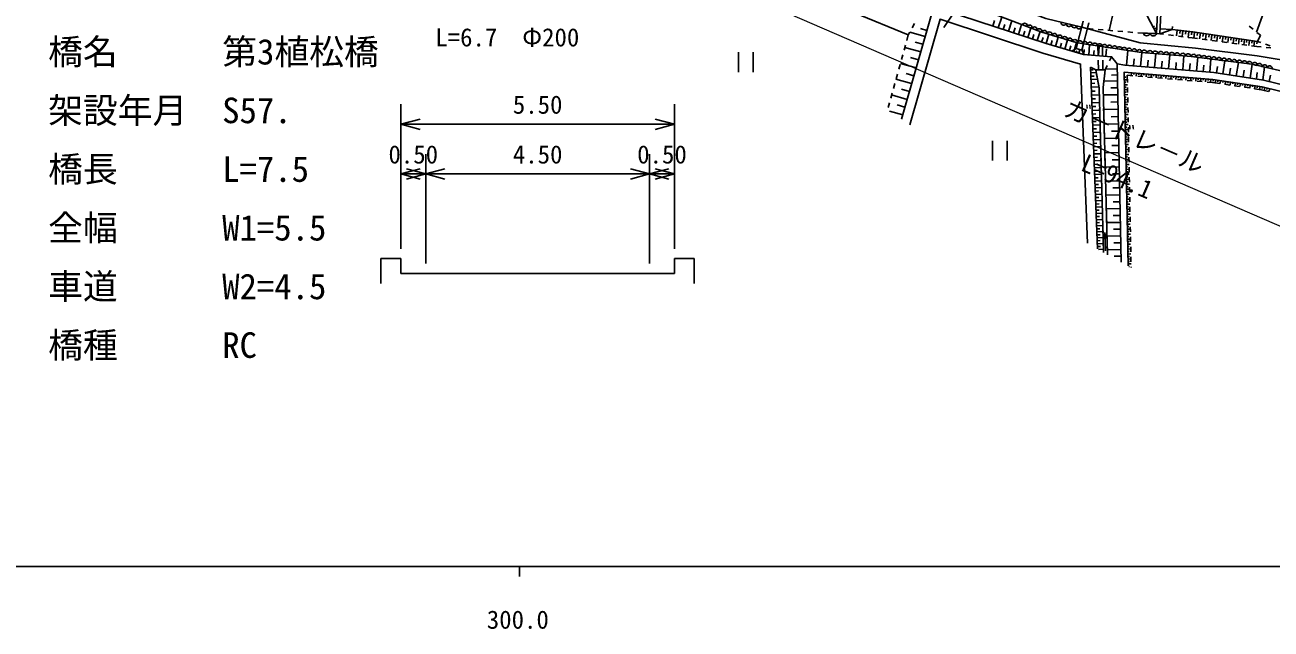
# Model space of a CAD drawing. Units: millimetres, scale not verified, with parts at other scales. Extents: x 40000 to 680000, y 20000 to 380000.
# Drawn here: x 318299 to 443559, y 198715 to 259369 of the extents above; entities that cross this region are included whole.
import ezdxf
from ezdxf.enums import TextEntityAlignment as Align

# ---------------------------------------------------------------- set-up
doc = ezdxf.new("R2010")
doc.units = ezdxf.units.MM
doc.header["$LTSCALE"] = 1000
for name, color, linetype, lineweight in [('S-BGD', 7, 'Continuous', 25), ('S-STR-HTXT', 7, 'Continuous', 13), ('S-TTL-BAND', 7, 'Continuous', 25)]:
    doc.layers.add(name, color=color, linetype=linetype, lineweight=lineweight)
doc.styles.add('@ＭＳ ゴシック', font='')
doc.styles.add('ＭＳ ゴシック', font='')
doc.styles.get('@ＭＳ ゴシック').set_extended_font_data('@MS Gothic')
doc.styles.get('ＭＳ ゴシック').set_extended_font_data('MS Gothic')

msp = doc.modelspace()

# ---------------------------------------------------------------- linework, layer by layer
at = {"layer": 'S-BGD'}
for p, q in [((427383, 284007), (410653, 259104)), ((409480, 260662), (406412, 249906)), ((427953, 261773), (427291, 258820)), ((443090, 261421), (442097, 258633)), ((407487, 259092), (407730, 259529)), ((415583, 259258), (415760, 259799)), ((416123, 259081), (416479, 260162)), ((416642, 258910), (416813, 259429)), ((417161, 258740), (417502, 259777)), ((418157, 258412), (418484, 259408)), ((424522, 259155), (423941, 259294)), ((424674, 259735), (423953, 256988)), ((424674, 259735), (424522, 259155)), ((424534, 256836), (425254, 259583)), ((425101, 258998), (425254, 259583)), ((406936, 257815), (407095, 258386)), ((407095, 258386), (407245, 258655)), ((408778, 258200), (407236, 258640)), ((408956, 258825), (408331, 259003)), ((417659, 258576), (417823, 259074)), ((418635, 258255), (418792, 258733)), ((419011, 259210), (419480, 259034)), ((419113, 258098), (419427, 259054)), ((419572, 257947), (419723, 258406)), ((419948, 258859), (420521, 258643)), ((420031, 257796), (420333, 258714)), ((420495, 257644), (420648, 258108)), ((420521, 258643), (421116, 258465)), ((420959, 257491), (421235, 258429)), ((421595, 258321), (422074, 258178)), ((421892, 257217), (422166, 258150)), ((425670, 258951), (425101, 258998)), ((426667, 258870), (426168, 258911)), ((427663, 258789), (427165, 258830)), ((428660, 258708), (428162, 258749)), ((429657, 258627), (429158, 258668)), ((430724, 258541), (430155, 258587)), ((431136, 258528), (430724, 258541)), ((430724, 258541), (432047, 258499)), ((432047, 258499), (431636, 258512)), ((431697, 259163), (431828, 259232)), ((431814, 258942), (432075, 259080)), ((432080, 259188), (432047, 258499)), ((432367, 258484), (433623, 258905)), ((432752, 258435), (432367, 258484)), ((432391, 258983), (433625, 258924)), ((433744, 258308), (433248, 258372)), ((433646, 259219), (433623, 258905)), ((434120, 258847), (434053, 258269)), ((434736, 258182), (434240, 258245)), ((434409, 258814), (434376, 258525)), ((434698, 258780), (434631, 258195)), ((434991, 258746), (434957, 258454)), ((435283, 258712), (435215, 258121)), ((435618, 258069), (435232, 258118)), ((435579, 258678), (435545, 258382)), ((436150, 257999), (435618, 258069)), ((435874, 258638), (435787, 258047)), ((436170, 258594), (436126, 258299)), ((436465, 258551), (436379, 257969)), ((436756, 258508), (436713, 258217)), ((437047, 258465), (436962, 257892)), ((437333, 258423), (437291, 258136)), ((437620, 258381), (437537, 257816)), ((437902, 258339), (437860, 258057)), ((438184, 258298), (438102, 257742)), ((438462, 258257), (438421, 257979)), ((438740, 258216), (438659, 257668)), ((439013, 258175), (438973, 257902)), ((439287, 258135), (439208, 257596)), ((439556, 258096), (439517, 257826)), ((439826, 258056), (439748, 257525)), ((441754, 258929), (441365, 259244)), ((442480, 258343), (442143, 258615)), ((442207, 257705), (442480, 258343)), ((406668, 256851), (406802, 257333)), ((408338, 256658), (406741, 257114)), ((408558, 257429), (407787, 257649)), ((421426, 257354), (421563, 257821)), ((422356, 257081), (422492, 257545)), ((422553, 258034), (423032, 257890)), ((422820, 256944), (423093, 257872)), ((423281, 256809), (423417, 257270)), ((423511, 257747), (424106, 257568)), ((423520, 256735), (423953, 256988)), ((423953, 256988), (423520, 256735)), ((423743, 256673), (424014, 257596)), ((424106, 257568), (423953, 256988)), ((423953, 256988), (424534, 256836)), ((423953, 256988), (424534, 256836)), ((430546, 256608), (424106, 257568)), ((424222, 256532), (424328, 256890)), ((424534, 256836), (424703, 257479)), ((424787, 256402), (424534, 256836)), ((424534, 256836), (424787, 256402)), ((424703, 257479), (425399, 257375)), ((424722, 256389), (424762, 256908)), ((425241, 256350), (425320, 257387)), ((425725, 256312), (425762, 256797)), ((425893, 257302), (426388, 257228)), ((426599, 257289), (426149, 257278)), ((426149, 257278), (426173, 256317)), ((426209, 256275), (426283, 257243)), ((426623, 256329), (426599, 257289)), ((426882, 257154), (427377, 257080)), ((426956, 256218), (427013, 256965)), ((427871, 257007), (428366, 256933)), ((428860, 256859), (429355, 256785)), ((429041, 255320), (429166, 256813)), ((437141, 257869), (436646, 257934)), ((438133, 257738), (437637, 257803)), ((439124, 257607), (438628, 257673)), ((440116, 257477), (439620, 257542)), ((440091, 258017), (440052, 257751)), ((440357, 257978), (440280, 257455)), ((440618, 257939), (440580, 257678)), ((441107, 257346), (440611, 257411)), ((440879, 257901), (440804, 257386)), ((441137, 257863), (441099, 257605)), ((441394, 257825), (441320, 257318)), ((442135, 257210), (441603, 257281)), ((441648, 257788), (441610, 257534)), ((441901, 257750), (441828, 257251)), ((442151, 257713), (442114, 257464)), ((442553, 257165), (442135, 257210)), ((442515, 257603), (442207, 257705)), ((443464, 257287), (442989, 257445)), ((443547, 257056), (443050, 257110)), ((390015, 256628), (390015, 254628)), ((391515, 256628), (391515, 254628)), ((406400, 255888), (406534, 256370)), ((408110, 255860), (407312, 256088)), ((423982, 256602), (424035, 256781)), ((426185, 255817), (426209, 254857)), ((426659, 254869), (426635, 255829)), ((427315, 255750), (427522, 256175)), ((429743, 255261), (429802, 255963)), ((429850, 256712), (430546, 256608)), ((430445, 255202), (430563, 256606)), ((430546, 256608), (431286, 256548)), ((431149, 255143), (431208, 255847)), ((431784, 256507), (432282, 256467)), ((431853, 255085), (431971, 256492)), ((432559, 255026), (432618, 255731)), ((432781, 256427), (433279, 256386)), ((433264, 254966), (433382, 256378)), ((433777, 256346), (434276, 256305)), ((433972, 254907), (434031, 255615)), ((434679, 254848), (434798, 256263)), ((434774, 256265), (435514, 256205)), ((435514, 256205), (435856, 256161)), ((436066, 254732), (436183, 256119)), ((436352, 256098), (436848, 256034)), ((437344, 255970), (437840, 255907)), ((437395, 254621), (437506, 255949)), ((438336, 255843), (438832, 255780)), ((438718, 254449), (438916, 255769)), ((439328, 255716), (439824, 255652)), ((440066, 254247), (440268, 255595)), ((440320, 255589), (440816, 255525)), ((405864, 253961), (405998, 254443)), ((406132, 254924), (406266, 255406)), ((407883, 255061), (406296, 255514)), ((407657, 254268), (406863, 254494)), ((426124, 236877), (425393, 255135)), ((425393, 255135), (425943, 254849)), ((425404, 254851), (425692, 254862)), ((425416, 254563), (425991, 254586)), ((425943, 254849), (426060, 254205)), ((426808, 254226), (426887, 254875)), ((426887, 254875), (427095, 255300)), ((428111, 254952), (426914, 254929)), ((428122, 254354), (427524, 254342)), ((429659, 254265), (429108, 254311)), ((429108, 254311), (429123, 253591)), ((429528, 254577), (429503, 254278)), ((429777, 254556), (429764, 254406)), ((430026, 254535), (430001, 254236)), ((430275, 254514), (430263, 254365)), ((430524, 254493), (430499, 254194)), ((430773, 254472), (430761, 254323)), ((431023, 254452), (430998, 254153)), ((431272, 254431), (431259, 254281)), ((431521, 254410), (431496, 254111)), ((431770, 254389), (431757, 254240)), ((432019, 254368), (431994, 254069)), ((432268, 254347), (432256, 254198)), ((432517, 254327), (432492, 254028)), ((432767, 254306), (432754, 254156)), ((433016, 254285), (432991, 253986)), ((435373, 254790), (435431, 255484)), ((436731, 254676), (436786, 255341)), ((438058, 254548), (438157, 255208)), ((439392, 254348), (439493, 255022)), ((440755, 254144), (440858, 254833)), ((441311, 255462), (441654, 255418)), ((441443, 254041), (441650, 255418)), ((441654, 255418), (442109, 255312)), ((442082, 253945), (442177, 254584)), ((442597, 255199), (443084, 255087)), ((442720, 253850), (442912, 255127)), ((443351, 253703), (443506, 254332)), ((405596, 252998), (405730, 253479)), ((407430, 253475), (405854, 253924)), ((425429, 254228), (425764, 254241)), ((425443, 253893), (426113, 253920)), ((425458, 253502), (425849, 253518)), ((425474, 253112), (426255, 253143)), ((426150, 253714), (426268, 253070)), ((426268, 253070), (426285, 252467)), ((426668, 253081), (426747, 253730)), ((426685, 252478), (426668, 253081)), ((428133, 253755), (426747, 253729)), ((428147, 253062), (427454, 253049)), ((428812, 254116), (428962, 254119)), ((428817, 253866), (429117, 253872)), ((428822, 253616), (428972, 253619)), ((428827, 253366), (429127, 253372)), ((428832, 253116), (428982, 253119)), ((429132, 253092), (429142, 252592)), ((430656, 254181), (430158, 254223)), ((431652, 254098), (431154, 254140)), ((432649, 254014), (432151, 254056)), ((433645, 253931), (433147, 253973)), ((433265, 254264), (433252, 254114)), ((433514, 254243), (433489, 253944)), ((433763, 254222), (433751, 254073)), ((434012, 254201), (433987, 253902)), ((434642, 253848), (434144, 253889)), ((434261, 254181), (434249, 254031)), ((434510, 254160), (434485, 253861)), ((434760, 254139), (434747, 253989)), ((435009, 254118), (434984, 253819)), ((435638, 253764), (435140, 253806)), ((435258, 254097), (435245, 253948)), ((435507, 254076), (435482, 253777)), ((435756, 254055), (435744, 253906)), ((436005, 254035), (435980, 253736)), ((436635, 253681), (436137, 253723)), ((436254, 254014), (436242, 253864)), ((436503, 253993), (436478, 253694)), ((436753, 253972), (436740, 253823)), ((437002, 253951), (436977, 253652)), ((437684, 253593), (437133, 253639)), ((437251, 253930), (437238, 253781)), ((437500, 253910), (437475, 253611)), ((438415, 253483), (437684, 253593)), ((437749, 253887), (437727, 253738)), ((437996, 253850), (437952, 253553)), ((438243, 253813), (438221, 253664)), ((438491, 253776), (438446, 253479)), ((438738, 253738), (438716, 253590)), ((439404, 253335), (438910, 253409)), ((438985, 253701), (438941, 253405)), ((439232, 253664), (439210, 253516)), ((439480, 253627), (439435, 253331)), ((439727, 253590), (439705, 253442)), ((440393, 253187), (439899, 253261)), ((439974, 253553), (439930, 253257)), ((440221, 253516), (440199, 253368)), ((440469, 253479), (440424, 253182)), ((440716, 253442), (440694, 253294)), ((441382, 253039), (440888, 253113)), ((440963, 253405), (440919, 253108)), ((441210, 253368), (441188, 253220)), ((441457, 253331), (441413, 253034)), ((441705, 253294), (441682, 253146)), ((441952, 253257), (441907, 252960)), ((442199, 253220), (442177, 253071)), ((442446, 253183), (442402, 252886)), ((442693, 253143), (442657, 252997)), ((442936, 253084), (442865, 252792)), ((405328, 252034), (405462, 252516)), ((406981, 251899), (405415, 252345)), ((407206, 252687), (406417, 252912)), ((425489, 252721), (425881, 252736)), ((425505, 252329), (426288, 252361)), ((425521, 251943), (425907, 251959)), ((426298, 251967), (426312, 251467)), ((428160, 252369), (426688, 252341)), ((426712, 251478), (426698, 251978)), ((428837, 252866), (429137, 252872)), ((428842, 252616), (428992, 252619)), ((428846, 252366), (429146, 252372)), ((428851, 252116), (429001, 252119)), ((428856, 251866), (429156, 251872)), ((429152, 252092), (429162, 251592)), ((442608, 252855), (441877, 252965)), ((443288, 252688), (442608, 252855)), ((443179, 253024), (443143, 252879)), ((443422, 252965), (443350, 252673)), ((356086, 236904), (356086, 251404)), ((383586, 236904), (383586, 251404)), ((405060, 251071), (405194, 251552)), ((406534, 250333), (405209, 250711)), ((406757, 251116), (405975, 251339)), ((425536, 251557), (426309, 251588)), ((425551, 251175), (425933, 251191)), ((425567, 250794), (426329, 250825)), ((426326, 250967), (426339, 250467)), ((426739, 250478), (426725, 250978)), ((428188, 250897), (426728, 250870)), ((428174, 251633), (427438, 251619)), ((428861, 251616), (429011, 251619)), ((428866, 251367), (429166, 251372)), ((428871, 251117), (429021, 251119)), ((428876, 250867), (429176, 250872)), ((428881, 250617), (429031, 250620)), ((429171, 251092), (429181, 250592)), ((358017, 249922), (356086, 249404)), ((356086, 249404), (383586, 249404)), ((356086, 249404), (358017, 248887)), ((383586, 249404), (381654, 249922)), ((381654, 248887), (383586, 249404)), ((425582, 250417), (425958, 250433)), ((425597, 250041), (426350, 250071)), ((425612, 249669), (425984, 249684)), ((425627, 249297), (426370, 249327)), ((426353, 249968), (426366, 249468)), ((426766, 249479), (426753, 249979)), ((428216, 249438), (426768, 249410)), ((428202, 250168), (427472, 250154)), ((428886, 250367), (429186, 250373)), ((428890, 250117), (429040, 250120)), ((428895, 249867), (429195, 249873)), ((428900, 249617), (429050, 249620)), ((428905, 249367), (429205, 249373)), ((429191, 250092), (429201, 249592)), ((425641, 248930), (426009, 248945)), ((425656, 248563), (426390, 248592)), ((425671, 248200), (426033, 248215)), ((426380, 248968), (426394, 248468)), ((426794, 248479), (426780, 248979)), ((428230, 248714), (427506, 248700)), ((428910, 249117), (429060, 249120)), ((428915, 248867), (429215, 248873)), ((428920, 248617), (429070, 248620)), ((428925, 248367), (429225, 248373)), ((428930, 248117), (429080, 248120)), ((429211, 249092), (429220, 248592)), ((429230, 248092), (429240, 247593)), ((415548, 247747), (415548, 245747)), ((417048, 247747), (417048, 245747)), ((425685, 247838), (426410, 247867)), ((425699, 247480), (426057, 247494)), ((425714, 247122), (426430, 247150)), ((425728, 246768), (426081, 246783)), ((426407, 247968), (426421, 247469)), ((426435, 246969), (426448, 246469)), ((426821, 247480), (426807, 247979)), ((428244, 247990), (426808, 247962)), ((426848, 246480), (426835, 246980)), ((428257, 247272), (427539, 247258)), ((428935, 247867), (429234, 247873)), ((428939, 247617), (429089, 247620)), ((428944, 247367), (429244, 247373)), ((428949, 247117), (429099, 247120)), ((428954, 246867), (429254, 246873)), ((429250, 247093), (429260, 246593)), ((358586, 235404), (358586, 246404)), ((381086, 235404), (381086, 246404)), ((425742, 246415), (426449, 246443)), ((425756, 246066), (426105, 246080)), ((425770, 245717), (426468, 245745)), ((426462, 245969), (426476, 245469)), ((428271, 246554), (426847, 246527)), ((426875, 245480), (426862, 245980)), ((428285, 245842), (427573, 245828)), ((428959, 246617), (429109, 246620)), ((428964, 246367), (429264, 246373)), ((428969, 246118), (429119, 246120)), ((428974, 245868), (429274, 245873)), ((428979, 245618), (429129, 245621)), ((429269, 246093), (429279, 245593)), ((358017, 244922), (356086, 244404)), ((356086, 244404), (358586, 244404)), ((356086, 244404), (358017, 243887)), ((358586, 244404), (356654, 244922)), ((356654, 243887), (358586, 244404)), ((360517, 244922), (358586, 244404)), ((358586, 244404), (381086, 244404)), ((358586, 244404), (360517, 243887)), ((381086, 244404), (379154, 244922)), ((379154, 243887), (381086, 244404)), ((383017, 244922), (381086, 244404)), ((381086, 244404), (383586, 244404)), ((381086, 244404), (383017, 243887)), ((383586, 244404), (381654, 244922)), ((381654, 243887), (383586, 244404)), ((425784, 245372), (426128, 245386)), ((425798, 245028), (426487, 245055)), ((425811, 244688), (426152, 244701)), ((425825, 244347), (426505, 244375)), ((426489, 244970), (426503, 244470)), ((428298, 245130), (426886, 245103)), ((426903, 244481), (426889, 244980)), ((428312, 244423), (427606, 244410)), ((428983, 245368), (429283, 245374)), ((428988, 245118), (429138, 245121)), ((428993, 244868), (429293, 244874)), ((428998, 244618), (429148, 244621)), ((429003, 244368), (429303, 244374)), ((429289, 245093), (429299, 244593)), ((425838, 244011), (426174, 244025)), ((425852, 243675), (426524, 243702)), ((425865, 243344), (426197, 243357)), ((425878, 243012), (426542, 243039)), ((426516, 243970), (426530, 243470)), ((426930, 243481), (426916, 243981)), ((428325, 243717), (426924, 243690)), ((428339, 243016), (427638, 243003)), ((429008, 244118), (429158, 244121)), ((429013, 243868), (429313, 243874)), ((429018, 243618), (429168, 243621)), ((429023, 243368), (429323, 243374)), ((429028, 243118), (429178, 243121)), ((429309, 244093), (429318, 243593)), ((429328, 243093), (429338, 242594)), ((425892, 242684), (426219, 242698)), ((425905, 242357), (426560, 242383)), ((425918, 242033), (426241, 242046)), ((426544, 242970), (426557, 242470)), ((426571, 241971), (426585, 241471)), ((426957, 242481), (426944, 242981)), ((428352, 242316), (426962, 242289)), ((426984, 241482), (426971, 241982)), ((429032, 242868), (429332, 242874)), ((429037, 242618), (429187, 242621)), ((429042, 242368), (429342, 242374)), ((429047, 242118), (429197, 242121)), ((429052, 241868), (429352, 241874)), ((429348, 242094), (429357, 241594)), ((425931, 241710), (426577, 241736)), ((425943, 241391), (426263, 241404)), ((425956, 241071), (426595, 241097)), ((425969, 240756), (426284, 240769)), ((426598, 240971), (426612, 240471)), ((427012, 240482), (426998, 240982)), ((428379, 240926), (427000, 240899)), ((428366, 241621), (427671, 241607)), ((429057, 241618), (429207, 241621)), ((429062, 241368), (429362, 241374)), ((429067, 241118), (429217, 241121)), ((429072, 240869), (429372, 240874)), ((429076, 240619), (429226, 240622)), ((429367, 241094), (429377, 240594)), ((425981, 240441), (426612, 240466)), ((425994, 240129), (426305, 240142)), ((426006, 239818), (426629, 239843)), ((426019, 239511), (426326, 239523)), ((426626, 239971), (426639, 239472)), ((427039, 239482), (427025, 239982)), ((428405, 239547), (427038, 239521)), ((428392, 240237), (427703, 240223)), ((429081, 240369), (429381, 240374)), ((429086, 240119), (429236, 240122)), ((429091, 239869), (429391, 239875)), ((429096, 239619), (429246, 239622)), ((429101, 239369), (429401, 239375)), ((429387, 240094), (429397, 239594)), ((426031, 239203), (426646, 239228)), ((426043, 238900), (426347, 238912)), ((426055, 238596), (426662, 238621)), ((426067, 238297), (426367, 238309)), ((426079, 237997), (426679, 238021)), ((426653, 238972), (426666, 238472)), ((426848, 238521), (426771, 237936)), ((426848, 238521), (426785, 237936)), ((426848, 238521), (426799, 237937)), ((426848, 238521), (426813, 237937)), ((426848, 238521), (426825, 237938)), ((426848, 238521), (426842, 237938)), ((426907, 236697), (426848, 238521)), ((426848, 238521), (426963, 237942)), ((426848, 238521), (426953, 237942)), ((426848, 238521), (426941, 237942)), ((426848, 238521), (426929, 237941)), ((426848, 238521), (426920, 237941)), ((426848, 238521), (426907, 237940)), ((426848, 238521), (426894, 237940)), ((426848, 238521), (426883, 237940)), ((426848, 238521), (426859, 237939)), ((427066, 238483), (427053, 238983)), ((428431, 238180), (427075, 238154)), ((428418, 238864), (427735, 238851)), ((429106, 239119), (429256, 239122)), ((429111, 238869), (429411, 238875)), ((429116, 238619), (429266, 238622)), ((429121, 238369), (429420, 238375)), ((429125, 238119), (429275, 238122)), ((429406, 239094), (429416, 238594)), ((429426, 238094), (429436, 237595)), ((426091, 237701), (426387, 237713)), ((426103, 237405), (426695, 237429)), ((426115, 237113), (426407, 237125)), ((426214, 236824), (426711, 236844)), ((426680, 237972), (426694, 237472)), ((426707, 236973), (426719, 236532)), ((426963, 237942), (426771, 237936)), ((427094, 237483), (427080, 237983)), ((427121, 236484), (427107, 236983)), ((428457, 236824), (427112, 236798)), ((428444, 237502), (427766, 237489)), ((429130, 237869), (429430, 237875)), ((429135, 237619), (429285, 237622)), ((429140, 237369), (429440, 237375)), ((429145, 237119), (429295, 237122)), ((429150, 236869), (429450, 236875)), ((429446, 237095), (429455, 236595)), ((354086, 235904), (356086, 235904)), ((354086, 235904), (354086, 233404)), ((356086, 234404), (356086, 235904)), ((383586, 234404), (383586, 235904)), ((383586, 235904), (385586, 235904)), ((385586, 235904), (385586, 233404)), ((428470, 236151), (427798, 236139)), ((429155, 236619), (429305, 236622)), ((429160, 236369), (429460, 236375)), ((429165, 236119), (429315, 236122)), ((429169, 235869), (429469, 235875)), ((429174, 235620), (429324, 235622)), ((429465, 236095), (429475, 235595)), ((356086, 234404), (358586, 234404)), ((358586, 234404), (381086, 234404)), ((381086, 234404), (383586, 234404)), ((429179, 235370), (429479, 235375)), ((429272, 235121), (429334, 235123)), ((429485, 235095), (429486, 235008)), ((368000, 205000), (368000, 204000))]:
    msp.add_line(p, q, dxfattribs=at)
for points in [[(426258, 269691), (427524, 271165), (429410, 269789), (433027, 267473), (433093, 267430), (432379, 265371), (432047, 258499), (432367, 258484), (432696, 265309), (433369, 267250), (439519, 263224), (444688, 261383)], [(378630, 269250), (383636, 266883), (389950, 264371), (396234, 262294), (401699, 260596), (407095, 258386)], [(432047, 258499), (430189, 262023), (431762, 265670)], [(432367, 258484), (432696, 265309), (433200, 266763), (439295, 262773), (444510, 260916), (448612, 259241), (454230, 255860)], [(408736, 264205), (416848, 261566), (420928, 260014), (424522, 259155)], [(469780, 247944), (469653, 247362), (465286, 248734), (459350, 249926), (449542, 252186), (442802, 253837), (437800, 254587), (428860, 255335), (428101, 255452), (427522, 256175), (424701, 256391), (420945, 257496), (410600, 260896), (409262, 261825)], [(407238, 249351), (410288, 259946), (420633, 256546), (424419, 255432), (425118, 237475)], [(424106, 257568), (420521, 258643), (416098, 260305)], [(424522, 259155), (430386, 257565), (435967, 257039), (442148, 256264), (450888, 254818), (453897, 254170)], [(433623, 258905), (435687, 258665), (442207, 257705)], [(427522, 256175), (428101, 255452), (428482, 235545)], [(452795, 252839), (441654, 255418), (435514, 256205), (430546, 256608)], [(427126, 236300), (426668, 253081), (426887, 254875), (425943, 254849), (426268, 253070), (426719, 236532)], [(429183, 235168), (428802, 254637), (437719, 253891), (442666, 253150), (449380, 251505), (459192, 249244), (464905, 247491), (469459, 246483), (475132, 243891), (479798, 241805)]]:
    msp.add_lwpolyline(points, dxfattribs=at)
for centre, radius, start, end in [((418796, 259277), 263, 342.20173, 156.61601), ((419288, 259093), 263, 342.20173, 156.61601), ((422728, 259598), 264, 169.65225, 343.44218), ((423242, 259476), 264, 169.65225, 343.44218), ((423755, 259353), 264, 169.65225, 343.44218), ((419779, 258908), 263, 342.20173, 156.61601), ((420271, 258723), 263, 342.20173, 156.61601), ((420772, 258549), 268, 347.14262, 159.47431), ((421284, 258396), 268, 347.14262, 159.47431), ((421796, 258242), 268, 347.14262, 159.47431), ((422308, 258089), 268, 347.14262, 159.47431), ((422820, 257935), 268, 347.14262, 159.47431), ((423332, 257781), 268, 347.14262, 159.47431), ((424268, 259230), 264, 169.65225, 343.44218), ((431058, 258624), 344, 194.07527, 342.36354), ((431719, 258604), 344, 194.07527, 342.36354), ((423844, 257628), 268, 347.14262, 159.47431), ((424353, 257531), 250, 351.61594, 171.41699), ((424849, 257457), 250, 351.61594, 171.41699), ((425344, 257383), 250, 351.61594, 171.41699), ((425839, 257309), 250, 351.61594, 171.41699), ((426335, 257235), 250, 351.61594, 171.41699), ((426830, 257161), 250, 351.61594, 171.41699), ((427326, 257088), 250, 351.61594, 171.41699), ((427821, 257014), 250, 351.61594, 171.41699), ((428316, 256940), 250, 351.61594, 171.41699), ((428812, 256866), 250, 351.61594, 171.41699), ((429307, 256792), 250, 351.61594, 171.41699), ((429803, 256718), 250, 351.61594, 171.41699), ((430298, 256644), 250, 351.61594, 171.41699), ((430819, 256557), 278, 1.21652, 169.51562), ((431371, 256512), 278, 1.21652, 169.51562), ((431924, 256468), 278, 1.21652, 169.51562), ((432476, 256423), 278, 1.21652, 169.51562), ((433028, 256378), 278, 1.21652, 169.51562), ((433580, 256333), 278, 1.21652, 169.51562), ((434132, 256289), 278, 1.21652, 169.51562), ((434684, 256244), 278, 1.21652, 169.51562), ((435236, 256199), 278, 1.21652, 169.51562), ((435769, 256164), 258, 354.47691, 170.90881), ((436280, 256099), 258, 354.47691, 170.90881), ((436792, 256033), 258, 354.47691, 170.90881), ((437304, 255967), 258, 354.47691, 170.90881), ((437815, 255902), 258, 354.47691, 170.90881), ((438327, 255836), 258, 354.47691, 170.90881), ((438839, 255771), 258, 354.47691, 170.90881), ((439350, 255705), 258, 354.47691, 170.90881), ((439862, 255639), 258, 354.47691, 170.90881), ((440373, 255574), 258, 354.47691, 170.90881), ((440885, 255508), 258, 354.47691, 170.90881), ((441397, 255443), 258, 354.47691, 170.90881), ((441905, 255349), 260, 349.19548, 164.74355), ((442411, 255232), 260, 349.19548, 164.74355), ((442917, 255115), 260, 349.19548, 164.74355), ((443424, 254998), 260, 349.19548, 164.74355)]:
    msp.add_arc(centre, radius, start, end, dxfattribs=at)
at = {"layer": 'S-STR-HTXT'}
for p, q in [((382285, 266109), (475433, 225735)), ((385586, 235904), (385586, 233404))]:
    msp.add_line(p, q, dxfattribs=at)
at = {"layer": 'S-TTL-BAND'}
msp.add_line((40000, 205000), (579000, 205000), dxfattribs=at)

# ---------------------------------------------------------------- texts
at = {"layer": 'S-BGD', "style": 'ＭＳ ゴシック'}
for s, p in [('5.50', (369836, 249904)), ('0.50', (357336, 244904)), ('4.50', (369836, 244904)), ('0.50', (382336, 244904))]:
    msp.add_text(s, height=1833, dxfattribs=at).set_placement(p, align=Align.BOTTOM_CENTER)
at = {"layer": 'S-STR-HTXT', "style": 'ＭＳ ゴシック'}
for s, p in [('橋名\u3000\u3000\u3000第3植松橋', (320628, 254627)), ('架設年月\u3000S57.', (320628, 248736)), ('橋長\u3000\u3000\u3000L=7.5', (320628, 242845)), ('全幅\u3000\u3000\u3000W1=5.5', (320628, 236954)), ('車道\u3000\u3000\u3000W2=4.5', (320628, 231063)), ('橋種\u3000\u3000\u3000RC', (320628, 225171))]:
    msp.add_text(s, height=2566, dxfattribs=at).set_placement(p, align=Align.BOTTOM_LEFT)
msp.add_text('L=6.7\u3000Φ200', height=1833, dxfattribs=at).set_placement((366787, 259043), align=Align.TOP_CENTER)
msp.add_text('ガ－ドレ－ル', height=1833, rotation=336.566, dxfattribs=at).set_placement((429257, 246839), align=Align.BOTTOM_CENTER)
at = {"layer": 'S-STR-HTXT', "style": '@ＭＳ ゴシック'}
msp.add_text('L=94.1', height=1833, rotation=336.566, dxfattribs=at).set_placement((428462, 245004), align=Align.TOP_CENTER)
at = {"layer": 'S-TTL-BAND', "style": 'ＭＳ ゴシック'}
msp.add_text('300.0', height=1833, dxfattribs=at).set_placement((367844, 198195), align=Align.BOTTOM_CENTER)

doc.saveas('drawing.dxf')
